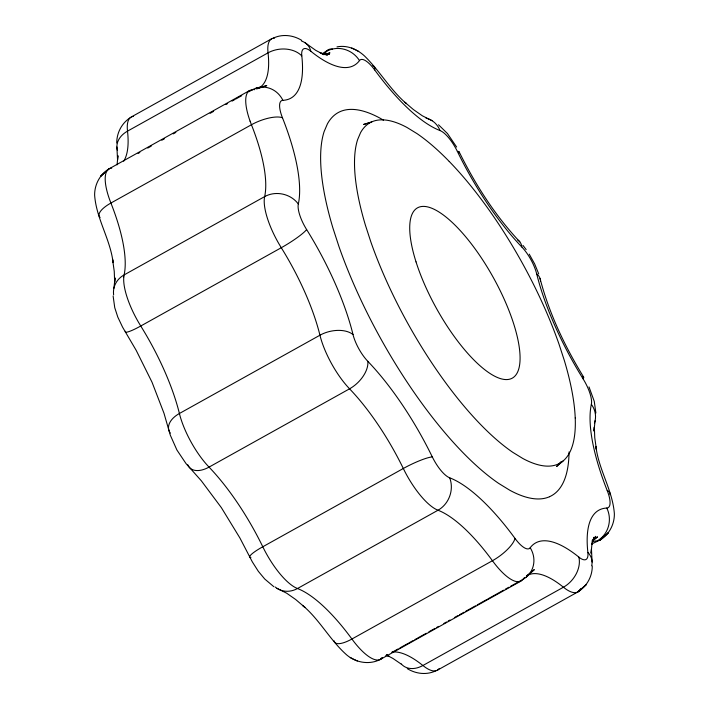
<?xml version="1.0" encoding="UTF-8"?>
<svg xmlns="http://www.w3.org/2000/svg" width="709" height="709" viewBox="0 0 709 709"><rect width="100%" height="100%" fill="white"/><g stroke="black" fill="none" stroke-linecap="round" stroke-linejoin="round"><path stroke-width="1.06" d="M117.056 164.878L117.942 155.705L117.543 159.817L116.905 146.949M592.334 540.072L591.058 553.295L591.457 549.183L592.095 562.051M116.728 142.996C116.719 132.911 121.656 123.295 130.164 117.765M592.272 566.004C592.343 576.612 586.768 586.494 577.702 592.024L437.169 670.315M113.901 288.253L115.053 277.901L114.654 282.005L114.246 271.343L112.554 259.326L113.094 262.587C110.32 239.163 96.247 218.594 94.625 195.081C94.554 184.482 99.889 174.432 109.018 168.866L249.541 90.575M595.099 420.747L593.947 431.099L594.346 426.995L594.754 437.657L596.446 449.674L595.906 446.413C598.68 469.837 612.753 490.406 614.375 513.919C614.446 524.518 609.111 534.568 599.982 540.134L608.499 532.61L601.09 539.292M123.791 276.927L124.119 274.906A121.913 40.466 60.9 0 0 110.914 203.04L109.558 199.459A48.753 16.183 60.9 0 1 110.294 168.352L111.73 168.13M591.909 544.45L594 537.262L592.502 541.596L595.711 536.323L593.291 540.24L597.527 536.855L592.742 540.701M381.38 658.758L382.435 657.615M322.24 53.733L327.62 50.242M560.97 461.745L556.627 466.495L563.15 460.903M526.335 577.046L534.32 569.619L526.805 575.664M107.91 169.708L100.501 176.39L109.018 168.866M578.836 591.235L586.272 584.597L577.702 592.024M131.298 116.976L271.831 38.685M138.078 153.445L139.841 152.47M147.747 148.066L151.256 146.107M161.794 140.24L164.435 138.769M173.218 133.877L175.85 132.406M210.103 113.325L213.613 111.366M225.914 104.515L227.669 103.541M232.065 101.095L234.697 99.623M235.574 99.136L241.725 95.706M248.744 91.798L252.262 89.839A121.913 40.466 60.9 0 0 252.705 89.83M385.873 655.754L387.637 654.779M392.024 652.333L398.174 648.903M399.929 647.929L407.835 643.524M408.712 643.036L413.108 640.59M414.862 639.607L416.617 638.632M417.495 638.144L426.277 633.252M428.918 631.781L435.06 628.351M436.824 627.376L438.579 626.401M443.843 623.459L446.484 621.997M448.239 621.013L449.993 620.038M454.389 617.592L457.899 615.634M459.654 614.659L461.408 613.675M462.295 613.188L464.049 612.204M465.804 611.229L470.191 608.783M471.077 608.295L475.464 605.849M477.219 604.866L478.983 603.891M479.86 603.403L486.879 599.486M487.765 598.999L503.567 590.189M505.331 589.214L508.84 587.256M510.595 586.272L522.896 579.421A121.913 40.466 60.9 0 1 524.536 577.543M520.752 581.203L380.219 659.494C369.398 665.024 356.157 662.764 346.967 655.16C330.164 640.457 319.794 619.79 302.566 605.353L305.012 607.489L295.618 599.459L286.684 593.22L276.864 588.266M591.997 543.812L598.715 540.666A48.753 16.183 60.9 0 0 602.747 536.713M326.096 54.168L329.986 52.856L324.722 54.398L329.313 54.398L323.003 54.052L327.452 55.072L320.113 52.758L324.022 54.69L315.709 50.339L305.012 42.691M258.634 88.341L266.779 85.621L256.091 88.164M449.24 161.466A195.773 64.989 60.9 0 0 417.007 133.62L407.117 127.549A195.79 64.989 60.9 0 0 381.442 119.848A193.451 64.218 60.9 0 0 371.853 121.833L363.646 124.447L369.699 122.719M273.133 38.206C282.35 33.731 293.163 35.087 301.715 40.36M435.867 670.794C426.65 675.269 415.837 673.913 407.285 668.64M336.988 46.891C347.02 44.818 357.442 49.311 364.701 56.162C379.749 70.927 390.26 89.83 406.434 103.647L404.804 102.22M386.343 655.426L389.25 656.401L386.325 654.956L392.954 658.457L401.09 664.023M351.726 47.999L355.058 49.639M355.705 49.949L358.719 51.438M350.281 657.562L353.295 659.051M353.942 659.361L357.274 661.001M432.136 120.734L422.316 115.78L413.382 109.54L405.548 102.849M383.472 120.175L379.82 118.057A220.26 73.116 60.9 0 0 350.928 109.39A217.628 72.238 60.9 0 0 340.143 111.623A219.781 72.956 60.9 0 0 327.434 123.827L324.137 131.555A219.79 72.956 60.9 0 0 320.743 163.584A217.628 72.238 60.9 0 0 321.877 177.48A220.26 73.116 60.9 0 0 332.92 227.997L338.999 246.67A220.242 73.107 60.9 0 0 363.54 305.473A217.574 72.221 60.9 0 0 377.986 333.655A220.02 73.036 60.9 0 0 404.272 377.791A218.097 72.398 60.9 0 0 421.217 402.464A220.02 73.036 60.9 0 0 450.339 439.004A217.557 72.221 60.9 0 0 462.481 452.138A220.242 73.107 60.9 0 0 498.737 483.449L509.86 490.282A220.242 73.107 60.9 0 0 538.751 498.959A217.53 72.212 60.9 0 0 549.537 496.717M273.816 586.697L264.723 579.005L258.342 571.33L252.369 561.945L239.934 538.034L221.376 507.662L201.321 480.791L186.024 463.597L176.904 450.002L170.284 435.122L163.992 413.258L152.018 382.195L136.217 350.397L122.56 327.115L117.809 317.1L114.752 307.697L113.121 295.999M438.525 124.775L447.476 133.549L456.631 147.055M519.777 241.796C494.944 215.368 475.305 184.464 459.237 152.054M522.976 245.403L526.158 249.568M529.233 254.141L534.683 263.996L538.716 273.878M583.587 377.011C564.789 346.311 549.067 313.422 540.045 278.46M588.993 386.892L594.248 401.303L595.879 413.001M250.082 121.168L251.438 124.749A121.913 40.466 60.9 0 1 264.652 196.632L264.324 198.635A48.753 16.183 60.9 0 0 279.151 244.188L281.278 247.725A121.913 40.466 60.9 0 1 319.945 335.215L320.814 338.494A48.753 16.183 60.9 0 0 347.233 386.281L349.564 388.816A121.913 40.466 60.9 0 1 403.315 468.489L405.158 472.159A48.753 16.183 60.9 0 0 436.088 509.363L438.002 510.232A121.913 40.466 60.9 0 1 492.436 560.722L494.758 563.806A48.753 16.183 60.9 0 0 521.904 580.458L522.896 579.421A24.363 22.732 37 0 0 530.208 547.756A24.257 8.056 60.9 0 1 514.991 538.388A146.293 48.558 60.9 0 0 449.657 477.795A24.257 8.056 60.9 0 1 432.33 456.942M326.645 51.296A121.913 40.466 60.9 0 1 323.774 54.212M326.636 51.287A24.363 22.732 37 0 1 359.472 60.584A24.257 8.056 60.9 0 1 374.698 69.952A146.293 48.558 60.9 0 0 440.023 130.553A24.363 21.359 -69.1 0 0 426.065 118.181M123.694 161.191A121.806 40.44 60.9 0 0 127.514 131.138L127.292 128.471A48.753 16.183 60.9 0 1 133.327 116.391M117.49 150.538A24.363 18.017 -6.4 0 1 127.514 131.138L268.037 52.847A24.363 18.017 -6.4 0 1 301.795 55.905A24.257 8.056 60.9 0 1 310.834 51.261A146.293 48.558 60.9 0 0 359.481 60.602M257.119 88.9A121.913 40.466 60.9 0 1 256.747 89.033M254.788 89.564A121.913 40.466 60.9 0 1 253.973 89.697M258.563 88.253A121.913 40.466 60.9 0 0 268.046 52.856L267.825 50.179A48.753 16.183 60.9 0 1 274.605 38.056M100.111 217.459A24.363 8.473 -21.6 0 1 110.905 203.04L251.438 124.749A24.363 8.473 -21.6 0 1 282.448 117.747A24.257 8.056 60.9 0 1 282.882 100.332M113.626 294.873A24.363 21.527 12.5 0 1 124.119 274.906L264.643 196.615A24.363 21.527 12.5 0 1 298.303 203.988M170.293 433.093A24.363 14.623 -13.8 0 1 179.404 413.498L319.936 335.215A24.363 14.623 -13.8 0 1 353.002 334.533A24.257 8.056 60.9 0 0 367.82 361.306M125.316 331.289A24.363 3.35 -31.9 0 0 140.745 326.007L281.278 247.725A24.363 3.35 -31.9 0 0 306.616 229.548A24.257 8.056 60.9 0 1 298.321 204.024A146.293 48.558 60.9 0 0 282.457 117.756M250.915 557.584A24.363 3.802 -25.9 0 1 262.782 546.772L403.315 468.489A24.363 3.802 -25.9 0 1 432.313 456.942A146.293 48.558 60.9 0 0 367.82 361.324A24.363 14.269 -43.8 0 1 349.564 388.816L209.04 467.107A24.363 14.269 -43.8 0 1 187.805 464.776M334.187 640.909A24.363 8.038 -36.2 0 0 351.912 639.022L492.436 560.73A24.363 8.038 -36.2 0 0 514.982 538.406M275.092 586.972A24.363 21.359 -69.1 0 0 297.479 588.523L438.002 510.232A24.363 21.359 -69.1 0 0 449.666 477.813M382.364 657.713A24.363 22.732 37 0 1 380.511 658.634M526.397 576.027A121.913 40.466 60.9 0 1 563.425 587.212L565.605 588.878A48.753 16.183 60.9 0 0 580.556 588.754M401.294 663.952A24.363 17.734 -51 0 0 422.901 665.512L563.433 587.22A24.363 17.725 -51 0 0 578.854 557.114A24.257 8.056 60.9 0 0 587.858 552.408M592.405 541.809A121.913 40.466 60.9 0 1 597.262 540.852A24.363 22.661 87.7 0 0 606.815 508.052A146.293 48.558 60.9 0 0 587.876 552.426A24.363 18.017 -6.4 0 1 591.678 565.782M392.077 652.058A121.753 40.422 60.9 0 1 420.242 663.438L425.072 667.169A48.744 16.183 60.9 0 0 439.252 668.427M123.8 276.935A48.753 16.183 60.9 0 0 138.627 322.48L140.745 326.007A121.806 40.44 60.9 0 1 179.404 413.498L180.281 416.786A48.753 16.183 60.9 0 0 206.7 464.572L209.04 467.107A121.913 40.466 60.9 0 1 262.791 546.772L264.634 550.45A48.753 16.183 60.9 0 0 295.556 587.655L297.479 588.523A121.806 40.44 60.9 0 1 351.912 639.022L354.234 642.097A48.753 16.183 60.9 0 0 381.38 658.75M536.651 273.789A24.257 8.056 60.9 0 0 521.859 247.033A146.293 48.558 60.9 0 1 457.358 151.407A24.257 8.056 60.9 0 0 440.032 130.571M457.367 151.407A24.363 3.802 -25.9 0 1 458.98 153.029M517.588 239.908A24.363 14.269 -43.8 0 1 521.859 247.007M372.774 65.662A24.363 8.038 -36.2 0 1 374.698 69.934M301.653 41.122A24.363 17.725 -51 0 1 310.826 51.225M301.804 55.914A146.293 48.558 60.9 0 1 282.873 100.315A24.363 22.661 87.7 0 0 252.262 89.839L250.818 90.052A48.753 16.183 60.9 0 0 250.091 121.177M306.625 229.539A146.293 48.558 60.9 0 1 353.02 334.542M530.199 547.738A146.293 48.558 60.9 0 1 578.854 557.097M540.515 281.384A24.363 14.623 -13.8 0 0 536.678 273.807A146.293 48.558 60.9 0 0 583.055 378.801A24.257 8.056 60.9 0 1 591.359 404.316A146.293 48.558 60.9 0 0 607.223 490.593A24.257 8.056 60.9 0 1 606.798 508.007M582.674 376.798A24.363 3.35 -31.9 0 1 583.064 378.801M607.232 490.593A24.363 8.473 -21.6 0 1 609.944 494.705M591.377 404.352A24.363 21.527 12.5 0 1 594.496 422.892M327.62 50.25A48.753 16.183 60.9 0 1 332.406 49.036M575.229 417.956A195.188 64.794 60.9 0 1 557.983 464.147A193.362 64.182 60.9 0 1 548.394 466.132A195.764 64.989 60.9 0 1 522.71 458.422L512.829 452.351A195.773 64.989 60.9 0 1 480.596 424.505A193.38 64.191 60.9 0 1 469.81 412.842A195.179 64.794 60.9 0 1 405.486 319.201A193.397 64.2 60.9 0 1 392.644 294.146A195.773 64.989 60.9 0 1 370.834 241.875L365.436 225.276A195.79 64.989 60.9 0 1 355.617 180.37A194.815 64.67 60.9 0 1 357.637 139.567L360.553 132.68A195.365 64.856 60.9 0 1 371.853 121.833M575.221 417.947A193.38 64.191 60.9 0 0 574.21 405.601A195.773 64.989 60.9 0 0 564.399 360.695L558.993 344.104A195.764 64.98 60.9 0 0 537.183 291.833A193.397 64.2 60.9 0 0 524.341 266.779A195.179 64.794 60.9 0 0 460.026 173.12A193.397 64.2 60.9 0 0 449.24 161.466M549.528 496.699A219.311 72.797 60.9 0 0 566.792 472.354A220.02 73.036 60.9 0 0 569.052 451.943M416.023 261.869A97.452 32.348 60.9 0 0 511.561 378.509A97.452 32.348 60.9 0 0 467.16 238.578A97.452 32.348 60.9 0 0 416.023 261.869"/></g></svg>
